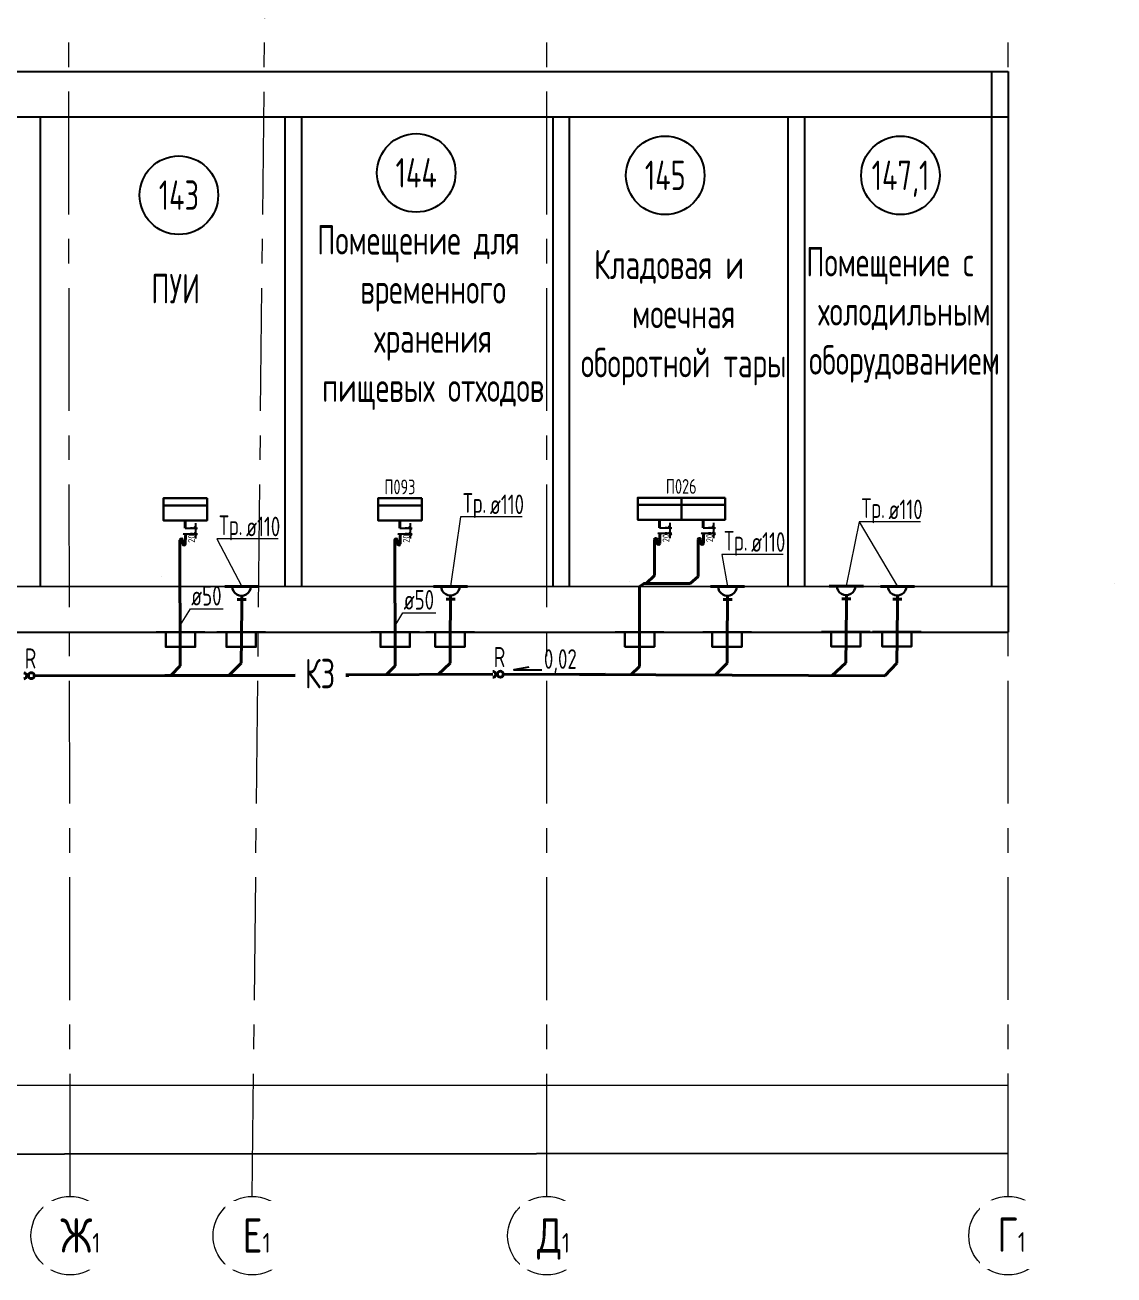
# Model space of a CAD drawing. Header units: millimetres. Extents: x -8689834 to 9419935, y -117443 to 166298.
# Drawn here: x -204094 to -193004, y -112293 to -99564 of the extents above; entities that cross this region are included whole.
import ezdxf
from ezdxf.enums import TextEntityAlignment as Align

# ---------------------------------------------------------------- set-up
doc = ezdxf.new("R2010")
doc.units = ezdxf.units.MM
doc.header["$MEASUREMENT"] = 0
doc.linetypes.add('CENTER', pattern=[2, 1.25, -0.25, 0.25, -0.25])
doc.layers.get('0').update_dxf_attribs({"color": 250, "lineweight": 9})
for name, color, linetype in [('PDF _0', 7, 'Continuous'), ('PDF __ВК-Text В1', 7, 'Continuous'), ('PDF __ВК-противопожарные муфты', 1, 'Continuous'), ('PDF __ВК-стены', 7, 'Continuous'), ('PDF __Сантехника', 7, 'Continuous'), ('PDF _TEKSTBK', 7, 'Continuous'), ('АР_Кровля дорожки', 245, 'Continuous'), ('АР_Таблицы', 250, 'Continuous')]:
    doc.layers.add(name, color=color, linetype=linetype)
doc.layers.add('PDF __ВК-К1', color=7, linetype='Continuous', true_color=0xb80000)
for name, color, linetype, lineweight in [('АР_Маркер экспликации', 239, 'Continuous', 13), ('АР_Номер помещения', 1, 'Continuous', 25), ('АР_Оси', 195, 'Continuous', 9), ('АР_Помещения_площадь', 19, 'Continuous', 9), ('ВК_канализация', 32, 'Continuous', 15)]:
    doc.layers.add(name, color=color, linetype=linetype, lineweight=lineweight)
doc.styles.add('ISOCPEUR', font='isocpeur.ttf', dxfattribs={"width": 0.7})
doc.styles.get("Standard").update_dxf_attribs({"font": 'isocpeur.ttf', "width": 0.7})
doc.styles.add('ГОСТ 2.304', font='isocpeur.ttf', dxfattribs={"width": 0.7})
doc.styles.add('ГОСТ М100', font='ARIALN.TTF')
doc.dimstyles.new('ISO-25', dxfattribs={"dimtxt": 70, "dimasz": 30, "dimexe": 50, "dimexo": 50, "dimgap": 5, "dimtad": 1, "dimdec": 0, "dimrnd": 10, "dimdsep": 46, "dimtxsty": 'ГОСТ М100', "dimblk": 'OBLIQUE', "dimcen": 30, "dimdle": 50, "dimadec": 0, "dimazin": 0, "dimtfac": 1, "dimtdec": 0, "dimtmove": 1, "dimatfit": 3, "dimldrblk": 'OBLIQUE', "dimfxl": 1, "dimarcsym": 0})

# ---------------------------------------------------------------- blocks, each defined once
blk = doc.blocks.new('*U1662')
at = {"layer": 'АР_Номер помещения', "color": 7}
blk.add_circle((-15720, 4793), 400, dxfattribs=at)
at = {"layer": 'АР_Помещения_площадь', "color": 7}
blk.add_line((-13545, 633), (-13545, 633), dxfattribs=at)
at = {"color": 7, "style": 'ISOCPEUR', "width": 0.7, "flags": 1}
blk.add_attdef('КАТЕГОРИЯ', (-499, -2092), '', height=250, dxfattribs=at)
at = {"layer": 'АР_Номер помещения', "color": 7, "style": 'ISOCPEUR', "width": 0.7}
blk.add_attdef('НОМЕР_ПОМЕЩЕНИЯ', text='', height=300, dxfattribs=at).set_placement((-15720, 4793), align=Align.MIDDLE_CENTER)
at = {"layer": 'АР_Помещения_площадь', "color": 7, "lineweight": 30, "width": 0.7, "flags": 104}
blk.add_attdef('ИМЯ_ПОМЕЩЕНИЯ', text='', height=100, dxfattribs=at).set_placement((158, 1217), align=Align.MIDDLE_CENTER)
at = {"layer": 'АР_Помещения_площадь', "color": 7, "style": 'ISOCPEUR', "width": 0.7}
blk.add_attdef('ПЛОЩАДЬ_ПОМЕЩЕНИЯ', text='', height=200, dxfattribs=at).set_placement((-13540, 880), align=Align.MIDDLE_RIGHT)
blk = doc.blocks.new('_Oblique')
at = {"color": 0, "linetype": 'ByBlock', "lineweight": -2}
blk.add_line((-0.5, -0.5), (0.5, 0.5), dxfattribs=at)
blk = doc.blocks.new('*D4117')
at = {"layer": 'АР_Кровля дорожки', "color": 0, "lineweight": -2, "ltscale": 500, "transparency": 16777216}
for p, q in [((-202387, -104688), (-202408, -104688)), ((-202387, -104744), (-202408, -104744)), ((-202358, -104638), (-202358, -104794))]:
    blk.add_line(p, q, dxfattribs=at)
at = {"layer": 'АР_Кровля дорожки', "color": 0, "lineweight": -2, "ltscale": 500, "transparency": 16777216, "xscale": 30, "yscale": 30, "zscale": 30}
for p, rotation in [((-202358, -104688), 90), ((-202358, -104744), 270)]:
    blk.add_blockref('_Oblique', p, dxfattribs=dict(at, rotation=rotation))
at = {"layer": 'АР_Кровля дорожки', "color": 0, "ltscale": 500, "transparency": 16777216, "insert": (-202398, -104794), "char_height": 70, "attachment_point": 5, "rotation": 90, "style": 'ГОСТ М100'}
blk.add_mtext('{\\fГОСТ тип А|b0|i0|c0|p34;20}', dxfattribs=at)
blk = doc.blocks.new('*D4119')
at = {"layer": 'АР_Кровля дорожки', "color": 0, "lineweight": -2, "ltscale": 500, "transparency": 16777216}
for p, q in [((-200200, -104688), (-200221, -104688)), ((-200200, -104744), (-200221, -104744)), ((-200171, -104638), (-200171, -104794))]:
    blk.add_line(p, q, dxfattribs=at)
at = {"layer": 'АР_Кровля дорожки', "color": 0, "lineweight": -2, "ltscale": 500, "transparency": 16777216, "xscale": 30, "yscale": 30, "zscale": 30}
for p, rotation in [((-200171, -104688), 90), ((-200171, -104744), 270)]:
    blk.add_blockref('_Oblique', p, dxfattribs=dict(at, rotation=rotation))
at = {"layer": 'АР_Кровля дорожки', "color": 0, "ltscale": 500, "transparency": 16777216, "insert": (-200211, -104794), "char_height": 70, "attachment_point": 5, "rotation": 90, "style": 'ГОСТ М100'}
blk.add_mtext('{\\fГОСТ тип А|b0|i0|c0|p34;20}', dxfattribs=at)
blk = doc.blocks.new('*D4121')
at = {"layer": 'АР_Кровля дорожки', "color": 0, "lineweight": -2, "ltscale": 500, "transparency": 16777216}
for p, q in [((-197555, -104683), (-197576, -104683)), ((-197555, -104739), (-197576, -104739)), ((-197526, -104633), (-197526, -104789))]:
    blk.add_line(p, q, dxfattribs=at)
at = {"layer": 'АР_Кровля дорожки', "color": 0, "lineweight": -2, "ltscale": 500, "transparency": 16777216, "xscale": 30, "yscale": 30, "zscale": 30}
for p, rotation in [((-197526, -104683), 90), ((-197526, -104739), 270)]:
    blk.add_blockref('_Oblique', p, dxfattribs=dict(at, rotation=rotation))
at = {"layer": 'АР_Кровля дорожки', "color": 0, "ltscale": 500, "transparency": 16777216, "insert": (-197566, -104789), "char_height": 70, "attachment_point": 5, "rotation": 90, "style": 'ГОСТ М100'}
blk.add_mtext('{\\fГОСТ тип А|b0|i0|c0|p34;20}', dxfattribs=at)
blk = doc.blocks.new('*D4122')
at = {"layer": 'АР_Кровля дорожки', "color": 0, "lineweight": -2, "ltscale": 500, "transparency": 16777216}
for p, q in [((-197111, -104683), (-197132, -104683)), ((-197111, -104739), (-197132, -104739)), ((-197082, -104633), (-197082, -104789))]:
    blk.add_line(p, q, dxfattribs=at)
at = {"layer": 'АР_Кровля дорожки', "color": 0, "lineweight": -2, "ltscale": 500, "transparency": 16777216, "xscale": 30, "yscale": 30, "zscale": 30}
for p, rotation in [((-197082, -104683), 90), ((-197082, -104739), 270)]:
    blk.add_blockref('_Oblique', p, dxfattribs=dict(at, rotation=rotation))
at = {"layer": 'АР_Кровля дорожки', "color": 0, "ltscale": 500, "transparency": 16777216, "insert": (-197122, -104789), "char_height": 70, "attachment_point": 5, "rotation": 90, "style": 'ГОСТ М100'}
blk.add_mtext('{\\fГОСТ тип А|b0|i0|c0|p34;20}', dxfattribs=at)

msp = doc.modelspace()

# ---------------------------------------------------------------- linework, layer by layer
at = {"layer": 'PDF _0', "color": 3, "lineweight": 30}
for centre in [(-201889.1, -105280.3), (-201889.1, -105280.3), (-199762, -105278.6), (-199762, -105278.6), (-196941.2, -105280.3), (-196941.2, -105280.3), (-195731.8, -105274.6), (-195731.8, -105274.6), (-195212.1, -105278), (-195212.1, -105278)]:
    msp.add_arc(centre, 95.2, 179.99999, 0.00001, dxfattribs=at)
at = {"layer": 'PDF __ВК-Text В1', "lineweight": 25}
msp.add_lwpolyline([(-198962.1, -106104.4), (-199116.8, -106130.6), (-198829.3, -106130.6)], dxfattribs=at)
at = {"layer": 'PDF __ВК-К1', "color": 30, "lineweight": 40, "true_color": 0xf26722}
for points in [[(-202462.5, -104688.3), (-202462.5, -104607.9)], [(-200275.9, -104688.3), (-200275.9, -104607.9)], [(-197631.2, -104683), (-197631.2, -104602.5)], [(-197186.7, -104683), (-197186.7, -104602.5)], [(-202060.5, -105282.5), (-201713.4, -105282.5)], [(-201887, -105447.6), (-201886.3, -105375.6)], [(-199933.4, -105280.7), (-199586.3, -105280.7)], [(-199759.9, -105445.8), (-199759.2, -105373.8)], [(-197112.7, -105282.5), (-196765.6, -105282.5)], [(-196939.1, -105447.6), (-196938.4, -105375.6)], [(-195903.3, -105276.7), (-195556.2, -105276.7)], [(-195729.7, -105441.8), (-195729.1, -105369.8)], [(-195383.5, -105280.1), (-195036.4, -105280.1)], [(-195210, -105445.2), (-195209.3, -105373.3)], [(-201840.4, -105413.7), (-201933.6, -105413.7)], [(-201840.4, -105413.7), (-201933.6, -105413.7)], [(-199713.3, -105411.9), (-199806.4, -105411.9)], [(-199713.3, -105411.9), (-199806.4, -105411.9)], [(-196892.6, -105413.7), (-196985.7, -105413.7)], [(-196892.6, -105413.7), (-196985.7, -105413.7)], [(-195683.2, -105407.9), (-195776.3, -105407.9)], [(-195683.2, -105407.9), (-195776.3, -105407.9)], [(-195163.4, -105411.4), (-195256.5, -105411.4)], [(-195163.4, -105411.4), (-195256.5, -105411.4)]]:
    msp.add_lwpolyline(points, dxfattribs=at)
at = {"layer": 'PDF __ВК-К1', "lineweight": 40}
for points in [[(-199933.4, -105280.7), (-199586.3, -105280.7)], [(-197112.7, -105282.5), (-196765.6, -105282.5)], [(-195903.3, -105276.7), (-195556.2, -105276.7)], [(-195383.5, -105280.1), (-195036.4, -105280.1)]]:
    msp.add_lwpolyline(points, dxfattribs=at)
at = {"layer": 'PDF __ВК-противопожарные муфты', "lineweight": 30}
for points in [[(-202758.8, -105748), (-202513.3, -105748), (-202263.5, -105748)], [(-202661.5, -105748), (-202661.5, -105896.2), (-202360.9, -105896.2), (-202360.9, -105748)], [(-202140.3, -105748.1), (-201894.8, -105748.1), (-201645, -105748.1)], [(-202042.9, -105748.1), (-202042.9, -105896.3), (-201742.4, -105896.3), (-201742.4, -105748.1)], [(-200572.3, -105748), (-200326.8, -105748), (-200077, -105748)], [(-200474.9, -105748), (-200474.9, -105896.2), (-200174.4, -105896.2), (-200174.4, -105748)], [(-200013.2, -105748.1), (-199767.6, -105748.1), (-199517.9, -105748.1)], [(-199915.8, -105748.1), (-199915.8, -105896.3), (-199615.2, -105896.3), (-199615.2, -105748.1)], [(-198082.5, -105747.2), (-197837, -105747.2), (-197587.3, -105747.2)], [(-197985.2, -105747.2), (-197985.2, -105895.4), (-197684.6, -105895.4), (-197684.6, -105747.2)], [(-197192.4, -105748.1), (-196946.9, -105748.1), (-196697.1, -105748.1)], [(-197095, -105748.1), (-197095, -105896.3), (-196794.5, -105896.3), (-196794.5, -105748.1)], [(-195983, -105743.9), (-195737.5, -105743.9), (-195487.8, -105743.9)], [(-195885.7, -105743.9), (-195885.7, -105892), (-195585.1, -105892), (-195585.1, -105743.9)], [(-195463.2, -105743.9), (-195217.7, -105743.9), (-194968, -105743.9)], [(-195365.9, -105743.9), (-195365.9, -105892), (-195065.3, -105892), (-195065.3, -105743.9)]]:
    msp.add_lwpolyline(points, dxfattribs=at)
at = {"layer": 'PDF __ВК-стены', "color": 18, "lineweight": 25, "true_color": 0x000000}
for points in [[(-227717.8, -100037.1), (-194082.3, -100037.1)], [(-194251.6, -100037.6), (-194251.6, -105277.2)], [(-194082.3, -100037.6), (-194082.3, -105748.1)], [(-227717.8, -100498.5), (-194082.3, -100498.5)], [(-203941.3, -100498.5), (-203941.3, -105282)], [(-201448.4, -100506.2), (-201448.4, -105282.5)], [(-201279.1, -100506.2), (-201279.1, -105282.5)], [(-198720.1, -100506.2), (-198720.1, -105282.5)], [(-198550.8, -100506.2), (-198550.8, -105282.5)], [(-196324.9, -100494.8), (-196324.9, -105278.2)], [(-196155.5, -100494.8), (-196155.5, -105278.2)], [(-228269.9, -105282.1), (-194082.3, -105277.4)], [(-228240.4, -105747.7), (-194082.3, -105747.7)], [(-227717.8, -105747.7), (-194082.3, -105747.7)], [(-227717.8, -111074), (-194082.3, -111050.3)]]:
    msp.add_lwpolyline(points, dxfattribs=at)
at = {"layer": 'PDF __Сантехника', "lineweight": 30}
for points in [[(-202240.2, -104383.5), (-202684.7, -104383.5), (-202684.7, -104455.5), (-202240.2, -104455.5)], [(-202240.2, -104455.5), (-202684.7, -104455.5), (-202684.7, -104607.9), (-202240.2, -104607.9)], [(-200053.7, -104383.5), (-200498.2, -104383.5), (-200498.2, -104455.5), (-200053.7, -104455.5)], [(-200053.7, -104455.5), (-200498.2, -104455.5), (-200498.2, -104607.9), (-200053.7, -104607.9)], [(-197408.9, -104378.2), (-197853.4, -104378.2), (-197853.4, -104450.1), (-197408.9, -104450.1)], [(-197408.9, -104450.1), (-197853.4, -104450.1), (-197853.4, -104602.5), (-197408.9, -104602.5)], [(-196964.5, -104378.2), (-197408.9, -104378.2), (-197408.9, -104450.1), (-196964.5, -104450.1)], [(-196964.5, -104450.1), (-197408.9, -104450.1), (-197408.9, -104602.5), (-196964.5, -104602.5)]]:
    msp.add_lwpolyline(points, close=True, dxfattribs=at)
at = {"layer": 'PDF _TEKSTBK', "lineweight": 18}
for points in [[(-202461.2, -104765.2), (-202482.3, -104744.2)], [(-200274.7, -104765.2), (-200295.7, -104744.2)], [(-197629.9, -104759.9), (-197651, -104738.9)], [(-197185.5, -104759.9), (-197206.5, -104738.9)]]:
    msp.add_lwpolyline(points, dxfattribs=at)
at = {"layer": 'PDF _TEKSTBK', "color": 30, "lineweight": 40, "true_color": 0xf26722}
for points in [[(-202461.3, -104847.6), (-202461.2, -104765.2), (-202461.2, -104765.2)], [(-200274.8, -104847.6), (-200274.7, -104765.2), (-200274.7, -104765.2)], [(-197630, -104842.2), (-197629.9, -104759.9), (-197629.9, -104759.9)], [(-197185.6, -104842.2), (-197185.5, -104759.9), (-197185.5, -104759.9)]]:
    msp.add_lwpolyline(points, dxfattribs=at)
for centre, start, end in [((-202502, -104810.8), 4.41024, 173.3803), ((-202474.9, -104845.4), 186.00543, 350.95979), ((-200315.5, -104810.8), 4.41024, 173.3803), ((-200288.3, -104845.4), 186.00543, 350.95979), ((-197670.7, -104805.5), 4.41024, 173.3803), ((-197643.6, -104840.1), 186.00543, 350.95979), ((-197226.3, -104805.5), 4.41024, 173.3803), ((-197199.1, -104840.1), 186.00543, 350.95979)]:
    msp.add_arc(centre, 13.7, start, end, dxfattribs=at)
at = {"layer": 'АР_Кровля дорожки', "color": 7, "ltscale": 500}
for points in [[(-202482.3, -104744.2), (-202336.6, -104744.2)], [(-202462.5, -104688.3), (-202336.6, -104688.3)], [(-202461.2, -104765.2), (-202439.6, -104744.2)], [(-200295.7, -104744.2), (-200150, -104744.2)], [(-200275.9, -104688.3), (-200150, -104688.3)], [(-200274.7, -104765.2), (-200253, -104744.2)], [(-197651, -104738.9), (-197505.3, -104738.9)], [(-197631.2, -104683), (-197505.3, -104683)], [(-197629.9, -104759.9), (-197608.3, -104738.9)], [(-197206.5, -104738.9), (-197060.8, -104738.9)], [(-197186.7, -104683), (-197060.8, -104683)], [(-197185.5, -104759.9), (-197163.8, -104738.9)], [(-197238.1, -105179.9), (-197321.5, -105249.9)]]:
    msp.add_lwpolyline(points, dxfattribs=at)
at = {"layer": 'АР_Кровля дорожки', "color": 30, "lineweight": 40, "ltscale": 500, "true_color": 0xf26722}
for points in [[(-202515.6, -104809.3), (-202512.5, -106089.7)], [(-202488.4, -104809.8), (-202488.5, -104846.9)], [(-200329, -104809.3), (-200325.9, -106089.7)], [(-200301.9, -104809.8), (-200302, -104846.9)], [(-197684.3, -104803.9), (-197683.4, -105170.3)], [(-197657.1, -104804.5), (-197657.2, -104841.5)], [(-197239.8, -104803.9), (-197238.1, -105179.9)], [(-197212.6, -104804.5), (-197212.7, -104841.5)], [(-197238.9, -105180.6), (-197321.5, -105249.9), (-197789.6, -105249.9), (-197837.8, -105282.5), (-197836.4, -106095.9)], [(-197683.4, -105170.3), (-197766.8, -105249.9)]]:
    msp.add_lwpolyline(points, dxfattribs=at)
at = {"layer": 'АР_Оси', "color": 18, "linetype": 'CENTER', "ltscale": 1000, "true_color": 0x000000}
for p, q in [((-203633.9, -111492.5), (-203665.3, -86835.4)), ((-201779.2, -111492.5), (-201519, -86915.4)), ((-198779.2, -111492.5), (-198779.2, -86887)), ((-194082.3, -111492.1), (-194082.3, -86839.6))]:
    msp.add_line(p, q, dxfattribs=at)
at = {"layer": 'АР_Оси', "color": 18, "ltscale": 0.5, "true_color": 0x000000}
for centre in [(-203633.9, -111892.5), (-201779.2, -111892.5), (-198779.2, -111892.5), (-194082.3, -111892.1)]:
    msp.add_circle(centre, 400, dxfattribs=at)
at = {"layer": 'ВК_канализация', "color": 18, "lineweight": 13, "ltscale": 500, "true_color": 0x000000}
for points in [[(-199032.5, -104571.5), (-199657.4, -104571.5), (-199762, -105278.6)], [(-195598.1, -104623.2), (-195731.8, -105274.6)], [(-194973.2, -104623.2), (-195598.1, -104623.2), (-195210, -105280.1)], [(-201515.2, -104797.3), (-202140.1, -104797.3), (-201887, -105282.5)], [(-196371.7, -104955.5), (-196996.6, -104955.5), (-196939.1, -105282.5)], [(-202509.7, -105672.7), (-202409.7, -105508), (-202074.5, -105508)], [(-200326.9, -105684), (-200245.6, -105550.2), (-199910.4, -105550.2)]]:
    msp.add_lwpolyline(points, dxfattribs=at)
at = {"layer": 'ВК_канализация', "color": 30, "lineweight": 40, "ltscale": 500, "true_color": 0xf26722}
for points in [[(-201887, -105447.6), (-201890.4, -105809.5), (-201892.8, -106063.2)], [(-199759.9, -105445.8), (-199763.3, -105807.7), (-199765.7, -106061.4)], [(-196939.1, -105447.6), (-196942.5, -105809.5), (-196944.9, -106063.2)], [(-195729.7, -105441.8), (-195733.1, -105803.7), (-195735.5, -106057.4)], [(-195210, -105445.2), (-195213.4, -105807.1), (-195215.8, -106060.9)], [(-202512.5, -106089.7), (-202605.8, -106183.9)], [(-201892.8, -106063.2), (-202012.3, -106182.3)], [(-200325.9, -106089.7), (-200414, -106178.6)], [(-199765.7, -106061.4), (-199887.7, -106176.9)], [(-197836.4, -106095.9), (-197923.5, -106180.8)], [(-196944.9, -106063.2), (-197067, -106184.5)], [(-195735.5, -106057.4), (-195877.4, -106189.6)], [(-195215.8, -106060.9), (-195337.7, -106191.9)], [(-204059.2, -106190.3), (-204076, -106190.4)], [(-203999.3, -106192.1), (-201344.2, -106188.3)], [(-203999.2, -106189.9), (-201344.2, -106183.6)], [(-200827.2, -106187.5), (-200797.1, -106187.5)], [(-200826.6, -106182.3), (-199329.8, -106176)], [(-199283, -106175.6), (-199299.8, -106175.8)], [(-199223.2, -106178.5), (-198184.5, -106176)], [(-199223, -106175.3), (-195337.7, -106191.9)]]:
    msp.add_lwpolyline(points, dxfattribs=at)
at = {"layer": 'ВК_канализация', "color": 7, "lineweight": 13, "ltscale": 500}
msp.add_lwpolyline([(-194082.3, -110361.4), (-227717.8, -110361.4)], dxfattribs=at)
at = {"layer": 'ВК_канализация', "color": 30, "lineweight": 40, "ltscale": 500, "true_color": 0xf26722}
for centre in [(-199253, -106175.3), (-204029.2, -106190)]:
    msp.add_circle(centre, 30, dxfattribs=at)
for centre in [(-199329.8, -106176), (-204106, -106190.7)]:
    msp.add_arc(centre, 30, 270.50316, 90.50316, dxfattribs=at)

# ---------------------------------------------------------------- block references
at = {"layer": 'АР_Маркер экспликации', "color": 7}
ref = msp.add_blockref('*U1662', (-189159.9, -105807.9), dxfattribs=at)
ref.add_attrib('НОМЕР_ПОМЕЩЕНИЯ', '154', dxfattribs={"layer": 'АР_Номер помещения', "color": 7, "height": 300, "style": 'ISOCPEUR', "width": 0.7}).set_placement((-204879.6, -101014.5), align=Align.MIDDLE_CENTER)
ref = msp.add_blockref('*U1662', (-184389.8, -105863), dxfattribs=at)
ref.add_attrib('НОМЕР_ПОМЕЩЕНИЯ', '144', dxfattribs={"layer": 'АР_Номер помещения', "color": 7, "height": 300, "style": 'ISOCPEUR', "width": 0.7}).set_placement((-200109.6, -101069.6), align=Align.MIDDLE_CENTER)
ref = msp.add_blockref('*U1662', (-181854, -105888.2), dxfattribs=at)
ref.add_attrib('НОМЕР_ПОМЕЩЕНИЯ', '145', dxfattribs={"layer": 'АР_Номер помещения', "color": 7, "height": 300, "style": 'ISOCPEUR', "width": 0.7}).set_placement((-197573.7, -101094.8), align=Align.MIDDLE_CENTER)
ref = msp.add_blockref('*U1662', (-179458.7, -105888.2), dxfattribs=at)
ref.add_attrib('НОМЕР_ПОМЕЩЕНИЯ', '147,1', dxfattribs={"layer": 'АР_Номер помещения', "color": 7, "height": 300, "style": 'ISOCPEUR', "width": 0.7}).set_placement((-195178.4, -101094.8), align=Align.MIDDLE_CENTER)
ref = msp.add_blockref('*U1662', (-186806.8, -106090.1), dxfattribs=at)
ref.add_attrib('НОМЕР_ПОМЕЩЕНИЯ', '143', dxfattribs={"layer": 'АР_Номер помещения', "color": 7, "height": 300, "style": 'ISOCPEUR', "width": 0.7}).set_placement((-202526.5, -101296.7), align=Align.MIDDLE_CENTER)

# ---------------------------------------------------------------- texts
at = {"layer": 'АР_Таблицы', "ltscale": 100, "attachment_point": 4, "style": 'ISOCPEUR'}
for s, insert, char_height, width in [('\\pxi-1,l1,qc,t1,5;Помещение для временного хранения пищевых отходов', (-201417.7, -102542.6), 300, 2659.108), ('\\pxi-1,l1,qc,t1,5;Помещение с холодильным оборудованием', (-196617.3, -102515.8), 300, 2659.108), ('\\pxi-1,l1,qc,t1,5;Кладовая и моечная оборотной тары', (-198865.4, -102542.6), 300, 2659.108), ('\\pxi-1,l1,qc,t1,5;ПУИ', (-203889.3, -102248.8), 300, 2659.108), ('П093', (-200434.6, -104267.8), 150, 3718.698), ('П026', (-197567.6, -104262.5), 150, 3718.698), ('\\pxi-1,l1,t1,5;ø50', (-202401.9, -105375.4), 200, 7500), ('\\pxi-1,l1,t1,5;ø50', (-200237.9, -105417.5), 200, 7500), ('\\pxi-1,l1,t1,5;0,02', (-198809.7, -106043.4), 200, 7500)]:
    msp.add_mtext(s, dxfattribs=dict(at, insert=insert, char_height=char_height, width=width))
at = {"layer": 'ВК_канализация', "color": 18, "ltscale": 100, "true_color": 0x000000, "attachment_point": 4, "style": 'ISOCPEUR'}
for s, insert, char_height, width in [('Тр.', (-199634, -104458.9), 200, 5891.51), ('\\pxi-1,l1,t1,5;ø110', (-199360.1, -104444.9), 200, 7500), ('Тр.', (-195574.7, -104510.6), 200, 5891.51), ('\\pxi-1,l1,t1,5;ø110', (-195300.7, -104496.6), 200, 7500), ('Тр.', (-202116.7, -104684.7), 200, 5891.51), ('\\pxi-1,l1,t1,5;ø110', (-201842.7, -104670.7), 200, 7500), ('Тр.', (-196973.2, -104842.9), 200, 5891.51), ('\\pxi-1,l1,t1,5;ø110', (-196699.2, -104828.9), 200, 7500), ('R', (-199321.4, -106000.1), 205.4, 5730.034), ('R', (-204097.6, -106014.8), 205.4, 5730.034), ('К3', (-201244.2, -106168.7), 300, 5891.51)]:
    msp.add_mtext(s, dxfattribs=dict(at, insert=insert, char_height=char_height, width=width))

# ---------------------------------------------------------------- dimensions: what is measured, and where the dimension line sits
at = {"layer": 'АР_Кровля дорожки', "color": 7, "ltscale": 500}
for base, p1, p2, picture, middle in [((-202357.6, -104744.2), (-202336.6, -104688.3), (-202336.6, -104744.2), '*D4117', (-202357.6, -104794.2)), ((-200171, -104744.2), (-200150, -104688.3), (-200150, -104744.2), '*D4119', (-200171, -104794.2)), ((-197526.3, -104738.9), (-197505.3, -104683), (-197505.3, -104738.9), '*D4121', (-197526.3, -104788.9)), ((-197081.8, -104738.9), (-197060.8, -104683), (-197060.8, -104738.9), '*D4122', (-197081.8, -104788.9))]:
    dim = msp.add_linear_dim(base=base, p1=p1, p2=p2, angle=90, text='{\\fГОСТ тип А|b0|i0|c0|p34;20}', dimstyle='ISO-25', dxfattribs=at)
    dim.commit()
    dim.dimension.update_dxf_attribs({"geometry": picture, "text_midpoint": middle, "dimtype": 160})

# ---------------------------------------------------------------- next in the draw order: texts
at = {"layer": 'АР_Оси', "color": 18, "true_color": 0x000000, "char_height": 350, "width": 528.82, "attachment_point": 1, "line_spacing_factor": 1.149209, "style": 'ГОСТ 2.304', "bg_fill": 2}
for s, insert in [('{\\W0.8;Ж\\H0.57143x;1}', (-203733.7, -111714.7)), ('{\\W0.8;Е\\H0.57143x;1}', (-201879, -111714.7)), ('{\\W0.8;Д\\H0.57143x;1}', (-198879, -111714.7)), ('{\\W0.8;Г\\H0.57143x;1}', (-194192, -111706.3))]:
    msp.add_mtext(s, dxfattribs=dict(at, insert=insert))

doc.saveas('drawing.dxf')
